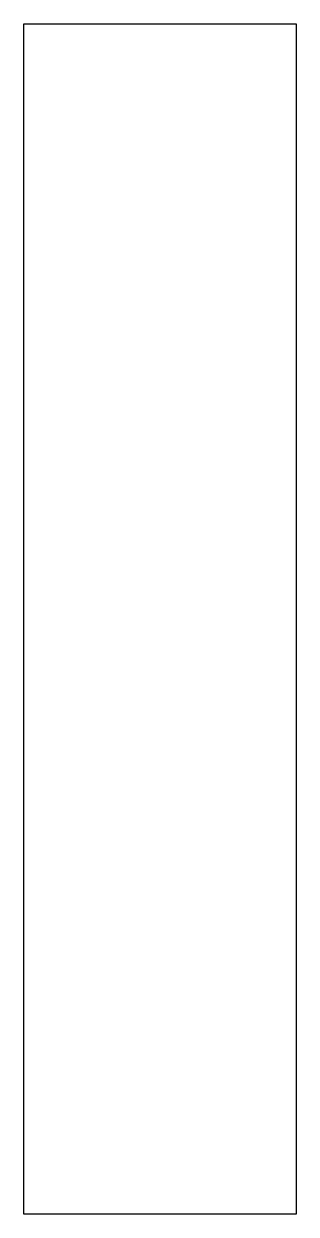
# Model space of a CAD drawing. Header units: millimetres. Extents: x -3 to 0, y -6.6 to 6.6.
import ezdxf

# ---------------------------------------------------------------- set-up
doc = ezdxf.new("R2010")
doc.units = ezdxf.units.MM

msp = doc.modelspace()

# ---------------------------------------------------------------- linework, layer by layer
for p, q in [((-3, -6.56), (-3, 6.56)), ((-3, 6.56), (0, 6.56)), ((0, 6.56), (0, -6.56)), ((0, -6.56), (-3, -6.56))]:
    msp.add_line(p, q)

doc.saveas('drawing.dxf')
